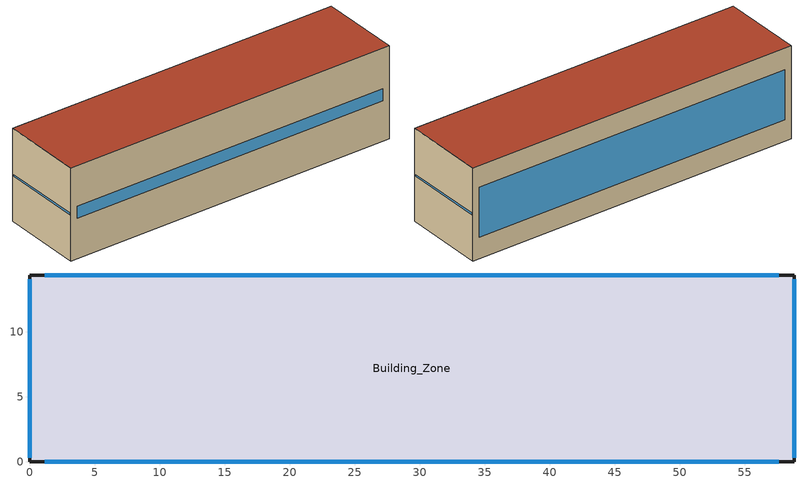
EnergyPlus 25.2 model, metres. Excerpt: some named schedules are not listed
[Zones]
Building_Zone
 floor ground (GROUND_FLOOR): 0,0 0,14.34 58.8,14.34 58.8,0 z0
 wall outside (EXT_WALL): 0,0 58.8,0 58.8,14.34 0,14.34 0,0 z0:16
 window (GLAZING): 1.18,0 57.62,0 z6.96:9.04; 58.8,0.29 58.8,14.05 / 0,14.05 0,0.29 z7.84:8.16; 57.62,14.34 1.18,14.34 z3.68:12.32
 roof outside (ROOF): 0,14.34 0,0 58.8,0 58.8,14.34 z16
[BUILDING]
Bridgewater_Full: North Axis=42; Terrain=City; Loads Convergence Tolerance Value=0.04; Temperature Convergence Tolerance Value=0.4; Solar Distribution=FullExterior; Maximum Number of Warmup Days=25; Minimum Number of Warmup Days=6
[MATERIAL:NOMASS] Roughness=MediumRough; Thermal Absorptance=0.9; Solar Absorptance=0.6; Visible Absorptance=0.6
Name | Thermal Resistance
EXT_WALL_MAT | 6.97286
ROOF_MAT | 6.52667
GROUND_FLOOR_MAT | 7.52231
[WINDOWMATERIAL:SIMPLEGLAZINGSYSTEM]
GLAZING_MAT: UFactor=1.4; Solar Heat Gain Coefficient=0.55; Visible Transmittance=0.7
[CONSTRUCTION]
EXT_WALL: EXT_WALL_MAT
ROOF: ROOF_MAT
GROUND_FLOOR: GROUND_FLOOR_MAT
GLAZING: GLAZING_MAT
[ZONE]
Building_Zone: Type=1; Multiplier=1; Ceiling Height=16; Volume=13491.1; Floor Area=4215.96; Part of Total Floor Area=Yes
[PEOPLE]
People: Zone or ZoneList or Space or SpaceList=Building_Zone; Number of People Schedule=OCC_SCHED; Number of People Calculation Method=People; Number of People=345; Fraction Radiant=0.3; Sensible Heat Fraction=0.5769; Activity Level Schedule=ACTIVITY_LEVEL; Carbon Dioxide Generation Rate=3.82e-08; Enable ASHRAE 55 Comfort Warnings=No; Mean Radiant Temperature Calculation Type=EnclosureAveraged; Clothing Insulation Calculation Method=ClothingInsulationSchedule; Cold Stress Temperature Threshold=15.56; Heat Stress Temperature Threshold=30
[LIGHTS]
Lights: Zone or ZoneList or Space or SpaceList=Building_Zone; Schedule=LIGHTS_SCHED; Design Level Calculation Method=LightingLevel; Lighting Level=8431.92; Return Air Fraction=0; Fraction Radiant=0.5; Fraction Visible=0.2; Fraction Replaceable=1; EndUse Subcategory=General; Return Air Fraction Calculated from Plenum Temperature=No; Return Air Fraction Function of Plenum Temperature Coefficient 1=0; Return Air Fraction Function of Plenum Temperature Coefficient 2=0
[ELECTRICEQUIPMENT] Zone or ZoneList or Space or SpaceList=Building_Zone; Design Level Calculation Method=EquipmentLevel; Fraction Latent=0; EndUse Subcategory=General
Name | Schedule | Design Level | Fraction Radiant | Fraction Lost
Equipment | ALWAYS_ON | 21248.4 | 0.3 | 0
ExternalLighting | AUX_SCHED | 6323.94 | 0 | 1
[ZONEINFILTRATION:DESIGNFLOWRATE]
Infiltration: Zone or ZoneList or Space or SpaceList=Building_Zone; Schedule=ALWAYS_ON; Design Flow Rate Calculation Method=AirChanges/Hour; Air Changes per Hour=0.0692482; Constant Term Coefficient=1; Temperature Term Coefficient=0; Velocity Term Coefficient=0; Velocity Squared Term Coefficient=0; Density Basis=Outdoor
[ZONEVENTILATION:DESIGNFLOWRATE]
Extract_Makeup: Zone or ZoneList or Space or SpaceList=Building_Zone; Schedule=ALWAYS_ON; Design Flow Rate Calculation Method=Flow/Zone; Design Flow Rate=2.418; Ventilation Type=Balanced; Fan Pressure Rise=0; Fan Total Efficiency=1; Constant Term Coefficient=1; Temperature Term Coefficient=0; Velocity Term Coefficient=0; Velocity Squared Term Coefficient=0; Minimum Indoor Temperature=-100; Maximum Indoor Temperature=100; Delta Temperature=-100; Minimum Outdoor Temperature=-100; Maximum Outdoor Temperature=100; Maximum Wind Speed=40; Density Basis=Outdoor
[DESIGNSPECIFICATION:OUTDOORAIR]
MVHR_OA: Outdoor Air Method=Flow/Zone; Outdoor Air Flow per Person=0; Outdoor Air Flow per Zone Floor Area=0; Outdoor Air Flow per Zone=1.425; Outdoor Air Flow Air Changes per Hour=0
[ZONECONTROL:THERMOSTAT]
Thermostat: Zone or ZoneList=Building_Zone; Control Type Schedule=DUAL_CONTROL_TYPE; Control 1=DualSP; Temperature Difference Between Cutout And Setpoint=0
[THERMOSTATSETPOINT:DUALSETPOINT]
DualSP: Heating Setpoint Temperature Schedule=HEATING_SETPOINT; Cooling Setpoint Temperature Schedule=COOLING_SETPOINT
[ZONEHVAC:IDEALLOADSAIRSYSTEM]
IdealLoads: Maximum Heating Supply Air Temperature=50; Minimum Cooling Supply Air Temperature=13; Maximum Heating Supply Air Humidity Ratio=0.0156; Minimum Cooling Supply Air Humidity Ratio=0.0077; Heating Limit=NoLimit; Cooling Limit=LimitFlowRate; Maximum Cooling Air Flow Rate=30; Dehumidification Control Type=None; Cooling Sensible Heat Ratio=0.7; Humidification Control Type=None; Design Specification Outdoor Air Object=MVHR_OA; Demand Controlled Ventilation Type=None; Outdoor Air Economizer Type=DifferentialDryBulb; Heat Recovery Type=Sensible; Sensible Heat Recovery Effectiveness=0.8; Latent Heat Recovery Effectiveness=0; Heating Fuel Type=DistrictHeatingWater; Cooling Fuel Type=DistrictCooling
[Zone equipment]
Building_Zone: IdealLoads
[Schedule:Compact]
ALWAYS_ON: Through: 12/31, For: AllDays, Until: 24:00, 1
OCC_SCHED: Through: 1/31, For: Weekdays, Until: 01:00, 0.63, Until: 02:00, 0.63, Until: 03:00, 0.63, Until: 04:00, 0.63, Until: 05:00, 0.63, Until: 06:00, 0.63, Until: 07:00, 0.49, Until: 08:00, 0.28, Until: 09:00, 0.21, Until: 10:00, 0.14, Until: 11:00, 0.14, Until: 12:00, 0.14, Until: 13:00, 0.14, Until: 14:00, 0.14, Until: 15:00, 0.14, Until: 16:00, 0.21, Until: 17:00, 0.28, Until: 18:00, 0.35, Until: 19:00, 0.42, Until: 20:00, 0.49, Until: 21:00, 0.56, Until: 22:00, 0.63, Until: 23:00, 0.63, Until: 24:00, 0.63, For: Saturday, Until: 01:00, 0.63, Until: 02:00, 0.63, Until: 03:00, 0.63, Until: 04:00, 0.63, Until: 05:00, 0.63, Until: 06:00, 0.63, Until: 07:00, 0.56, Until: 08:00, 0.35, Until: 09:00, 0.28, Until: 10:00, 0.21, Until: 11:00, 0.21, Until: 12:00, 0.21, Until: 13:00, 0.21, Until: 14:00, 0.21, Until: 15:00, 0.21, Until: 16:00, 0.28, Until: 17:00, 0.35, Until: 18:00, 0.42, Until: 19:00, 0.49, Until: 20:00, 0.56, Until: 21:00, 0.63, Until: 22:00, 0.63, Until: 23:00, 0.63, Until: 24:00, 0.63, For: Sunday Holidays AllOtherDays, Until: 01:00, 0.63, Until: 02:00, 0.63, Until: 03:00, 0.63, Until: 04:00, 0.63, Until: 05:00, 0.63, Until: 06:00, 0.63, Until: 07:00, 0.56, Until: 08:00, 0.42, Until: 09:00, 0.35, Until: 10:00, 0.28, Until: 11:00, 0.28, Until: 12:00, 0.28, Until: 13:00, 0.28, Until: 14:00, 0.28, Until: 15:00, 0.28, Until: 16:00, 0.35, Until: 17:00, 0.35, Until: 18:00, 0.42, Until: 19:00, 0.49, Until: 20:00, 0.56, Until: 21:00, 0.63, Until: 22:00, 0.63, Until: 23:00, 0.63, Until: 24:00, 0.63, Through: 2/28, For: Weekdays, Until: 01:00, 0.63, Until: 02:00, 0.63, Until: 03:00, 0.63, Until: 04:00, 0.63, Until: 05:00, 0.63, Until: 06:00, 0.63, Until: 07:00, 0.49, Until: 08:00, 0.28, Until: 09:00, 0.21, Until: 10:00, 0.14, Until: 11:00, 0.14, Until: 12:00, 0.14, Until: 13:00, 0.14, Until: 14:00, 0.14, Until: 15:00, 0.14, Until: 16:00, 0.21, Until: 17:00, 0.28, Until: 18:00, 0.35, Until: 19:00, 0.42, Until: 20:00, 0.49, Until: 21:00, 0.56, Until: 22:00, 0.63, Until: 23:00, 0.63, Until: 24:00, 0.63, For: Saturday, Until: 01:00, 0.63, Until: 02:00, 0.63, Until: 03:00, 0.63, Until: 04:00, 0.63, Until: 05:00, 0.63, Until: 06:00, 0.63, Until: 07:00, 0.56, Until: 08:00, 0.35, Until: 09:00, 0.28, Until: 10:00, 0.21, Until: 11:00, 0.21, Until: 12:00, 0.21, Until: 13:00, 0.21, Until: 14:00, 0.21, Until: 15:00, 0.21, Until: 16:00, 0.28, Until: 17:00, 0.35, Until: 18:00, 0.42, Until: 19:00, 0.49, Until: 20:00, 0.56, Until: 21:00, 0.63, Until: 22:00, 0.63, Until: 23:00, 0.63, Until: 24:00, 0.63, For: Sunday Holidays AllOtherDays, Until: 01:00, 0.63, Until: 02:00, 0.63, Until: 03:00, 0.63, Until: 04:00, 0.63, Until: 05:00, 0.63, Until: 06:00, 0.63, Until: 07:00, 0.56, Until: 08:00, 0.42, Until: 09:00, 0.35, Until: 10:00, 0.28, Until: 11:00, 0.28, Until: 12:00, 0.28, Until: 13:00, 0.28, Until: 14:00, 0.28, Until: 15:00, 0.28, Until: 16:00, 0.35, Until: 17:00, 0.35, Until: 18:00, 0.42, Until: 19:00, 0.49, Until: 20:00, 0.56, Until: 21:00, 0.63, Until: 22:00, 0.63, Until: 23:00, 0.63, Until: 24:00, 0.63, Through: 3/31, For: Weekdays, Until: 01:00, 0.72, Until: 02:00, 0.72, Until: 03:00, 0.72, Until: 04:00, 0.72, Until: 05:00, 0.72, Until: 06:00, 0.72, Until: 07:00, 0.56, Until: 08:00, 0.32, Until: 09:00, 0.24, Until: 10:00, 0.16, Until: 11:00, 0.16, Until: 12:00, 0.16, Until: 13:00, 0.16, Until: 14:00, 0.16, Until: 15:00, 0.16, Until: 16:00, 0.24, Until: 17:00, 0.32, Until: 18:00, 0.4, Until: 19:00, 0.48, Until: 20:00, 0.56, Until: 21:00, 0.64, Until: 22:00, 0.72, Until: 23:00, 0.72, Until: 24:00, 0.72, For: Saturday, Until: 01:00, 0.72, Until: 02:00, 0.72, Until: 03:00, 0.72, Until: 04:00, 0.72, Until: 05:00, 0.72, Until: 06:00, 0.72, Until: 07:00, 0.64, Until: 08:00, 0.4, Until: 09:00, 0.32, Until: 10:00, 0.24, Until: 11:00, 0.24, Until: 12:00, 0.24, Until: 13:00, 0.24, Until: 14:00, 0.24, Until: 15:00, 0.24, Until: 16:00, 0.32, Until: 17:00, 0.4, Until: 18:00, 0.48, Until: 19:00, 0.56, Until: 20:00, 0.64, Until: 21:00, 0.72, Until: 22:00, 0.72, Until: 23:00, 0.72, Until: 24:00, 0.72, For: Sunday Holidays AllOtherDays, Until: 01:00, 0.72, Until: 02:00, 0.72, Until: 03:00, 0.72, Until: 04:00, 0.72, Until: 05:00, 0.72, Until: 06:00, 0.72, Until: 07:00, 0.64, Until: 08:00, 0.48, Until: 09:00, 0.4, Until: 10:00, 0.32, Until: 11:00, 0.32, Until: 12:00, 0.32, Until: 13:00, 0.32, Until: 14:00, 0.32, Until: 15:00, 0.32, Until: 16:00, 0.4, Until: 17:00, 0.4, Until: 18:00, 0.48, Until: 19:00, 0.56, Until: 20:00, 0.64, Until: 21:00, 0.72, Until: 22:00, 0.72, Until: 23:00, 0.72, Until: 24:00, 0.72, Through: 4/30, For: Weekdays, Until: 01:00, 0.81, Until: 02:00, 0.81, Until: 03:00, 0.81, Until: 04:00, 0.81, Until: 05:00, 0.81, Until: 06:00, 0.81, Until: 07:00, 0.63, Until: 08:00, 0.36, Until: 09:00, 0.27, Until: 10:00, 0.18, Until: 11:00, 0.18, Until: 12:00, 0.18, Until: 13:00, 0.18, Until: 14:00, 0.18, Until: 15:00, 0.18, Until: 16:00, 0.27, Until: 17:00, 0.36, Until: 18:00, 0.45, Until: 19:00, 0.54, Until: 20:00, 0.63, Until: 21:00, 0.72, Until: 22:00, 0.81, Until: 23:00, 0.81, Until: 24:00, 0.81, For: Saturday, Until: 01:00, 0.81, Until: 02:00, 0.81, Until: 03:00, 0.81, Until: 04:00, 0.81, Until: 05:00, 0.81, Until: 06:00, 0.81, Until: 07:00, 0.72, Until: 08:00, 0.45, Until: 09:00, 0.36, Until: 10:00, 0.27, Until: 11:00, 0.27, Until: 12:00, 0.27, Until: 13:00, 0.27, Until: 14:00, 0.27, Until: 15:00, 0.27, Until: 16:00, 0.36, Until: 17:00, 0.45, Until: 18:00, 0.54, Until: 19:00, 0.63, Until: 20:00, 0.72, Until: 21:00, 0.81, Until: 22:00, 0.81, Until: 23:00, 0.81, Until: 24:00, 0.81, For: Sunday Holidays AllOtherDays, Until: 01:00, 0.81, Until: 02:00, 0.81, Until: 03:00, 0.81, Until: 04:00, 0.81, Until: 05:00, 0.81, Until: 06:00, 0.81, Until: 07:00, 0.72, Until: 08:00, 0.54, Until: 09:00, 0.45, Until: 10:00, 0.36, Until: 11:00, 0.36, Until: 12:00, 0.36, Until: 13:00, 0.36, Until: 14:00, 0.36, Until: 15:00, 0.36, Until: 16:00, 0.45, Until: 17:00, 0.45, Until: 18:00, 0.54, Until: 19:00, 0.63, Until: 20:00, 0.72, Until: 21:00, 0.81, Until: 22:00, 0.81, Until: 23:00, 0.81, Until: 24:00, 0.81, Through: 5/31, For: Weekdays, Until: 01:00, 0.9, Until: 02:00, 0.9, Until: 03:00, 0.9, Until: 04:00, 0.9, Until: 05:00, 0.9, Until: 06:00, 0.9, Until: 07:00, 0.7, Until: 08:00, 0.4, Until: 09:00, 0.3, Until: 10:00, 0.2, Until: 11:00, 0.2, Until: 12:00, 0.2, Until: 13:00, 0.2, Until: 14:00, 0.2, Until: 15:00, 0.2, Until: 16:00, 0.3, Until: 17:00, 0.4, Until: 18:00, 0.5, Until: 19:00, 0.6, Until: 20:00, 0.7, Until: 21:00, 0.8, Until: 22:00, 0.9, Until: 23:00, 0.9, Until: 24:00, 0.9, For: Saturday, Until: 01:00, 0.9, Until: 02:00, 0.9, Until: 03:00, 0.9, Until: 04:00, 0.9, Until: 05:00, 0.9, Until: 06:00, 0.9, Until: 07:00, 0.8, Until: 08:00, 0.5, Until: 09:00, 0.4, Until: 10:00, 0.3, Until: 11:00, 0.3, Until: 12:00, 0.3, Until: 13:00, 0.3, Until: 14:00, 0.3, Until: 15:00, 0.3, Until: 16:00, 0.4, Until: 17:00, 0.5, Until: 18:00, 0.6, Until: 19:00, 0.7, Until: 20:00, 0.8, Until: 21:00, 0.9, Until: 22:00, 0.9, Until: 23:00, 0.9, Until: 24:00, 0.9, For: Sunday Holidays AllOtherDays, Until: 01:00, 0.9, Until: 02:00, 0.9, Until: 03:00, 0.9, Until: 04:00, 0.9, Until: 05:00, 0.9, Until: 06:00, 0.9, Until: 07:00, 0.8, Until: 08:00, 0.6, Until: 09:00, 0.5, Until: 10:00, 0.4, Until: 11:00, 0.4, Until: 12:00, 0.4, Until: 13:00, 0.4, Until: 14:00, 0.4, Until: 15:00, 0.4, Until: 16:00, 0.5, Until: 17:00, 0.5, Until: 18:00, 0.6, Until: 19:00, 0.7, Until: 20:00, 0.8, Until: 21:00, 0.9, Until: 22:00, 0.9, Until: 23:00, 0.9, Until: 24:00, 0.9, Through: 6/30, For: Weekdays, Until: 01:00, 0.9, Until: 02:00, 0.9, Until: 03:00, 0.9, Until: 04:00, 0.9, Until: 05:00, 0.9, Until: 06:00, 0.9, Until: 07:00, 0.7, Until: 08:00, 0.4, Until: 09:00, 0.3, Until: 10:00, 0.2, Until: 11:00, 0.2, Until: 12:00, 0.2, Until: 13:00, 0.2, Until: 14:00, 0.2, Until: 15:00, 0.2, Until: 16:00, 0.3, Until: 17:00, 0.4, Until: 18:00, 0.5, Until: 19:00, 0.6, Until: 20:00, 0.7, Until: 21:00, 0.8, Until: 22:00, 0.9, Until: 23:00, 0.9, Until: 24:00, 0.9, For: Saturday, Until: 01:00, 0.9, Until: 02:00, 0.9, Until: 03:00, 0.9, Until: 04:00, 0.9, Until: 05:00, 0.9, Until: 06:00, 0.9, Until: 07:00, 0.8, Until: 08:00, 0.5, Until: 09:00, 0.4, Until: 10:00, 0.3, Until: 11:00, 0.3, Until: 12:00, 0.3, Until: 13:00, 0.3, Until: 14:00, 0.3, Until: 15:00, 0.3, Until: 16:00, 0.4, Until: 17:00, 0.5, Until: 18:00, 0.6, Until: 19:00, 0.7, Until: 20:00, 0.8, Until: 21:00, 0.9, Until: 22:00, 0.9, Until: 23:00, 0.9, Until: 24:00, 0.9, For: Sunday Holidays AllOtherDays, Until: 01:00, 0.9, Until: 02:00, 0.9, Until: 03:00, 0.9, Until: 04:00, 0.9, Until: 05:00, 0.9, Until: 06:00, 0.9, Until: 07:00, 0.8, Until: 08:00, 0.6, Until: 09:00, 0.5, Until: 10:00, 0.4, Until: 11:00, 0.4, Until: 12:00, 0.4, Until: 13:00, 0.4, Until: 14:00, 0.4, Until: 15:00, 0.4, Until: 16:00, 0.5, Until: 17:00, 0.5, Until: 18:00, 0.6, Until: 19:00, 0.7, Until: 20:00, 0.8, Until: 21:00, 0.9, Until: 22:00, 0.9, Until: 23:00, 0.9, Until: 24:00, 0.9, Through: 7/31, For: Weekdays, Until: 01:00, 0.9, Until: 02:00, 0.9, Until: 03:00, 0.9, Until: 04:00, 0.9, Until: 05:00, 0.9, Until: 06:00, 0.9, Until: 07:00, 0.7, Until: 08:00, 0.4, Until: 09:00, 0.3, Until: 10:00, 0.2, Until: 11:00, 0.2, Until: 12:00, 0.2, Until: 13:00, 0.2, Until: 14:00, 0.2, Until: 15:00, 0.2, Until: 16:00, 0.3, Until: 17:00, 0.4, Until: 18:00, 0.5, Until: 19:00, 0.6, Until: 20:00, 0.7, Until: 21:00, 0.8, Until: 22:00, 0.9, Until: 23:00, 0.9, Until: 24:00, 0.9, For: Saturday, Until: 01:00, 0.9, Until: 02:00, 0.9, Until: 03:00, 0.9, Until: 04:00, 0.9, Until: 05:00, 0.9, Until: 06:00, 0.9, Until: 07:00, 0.8, Until: 08:00, 0.5, Until: 09:00, 0.4, Until: 10:00, 0.3, Until: 11:00, 0.3, Until: 12:00, 0.3, Until: 13:00, 0.3, Until: 14:00, 0.3, Until: 15:00, 0.3, Until: 16:00, 0.4, Until: 17:00, 0.5, Until: 18:00, 0.6, Until: 19:00, 0.7, Until: 20:00, 0.8, Until: 21:00, 0.9, Until: 22:00, 0.9, Until: 23:00, 0.9, Until: 24:00, 0.9, For: Sunday Holidays AllOtherDays, Until: 01:00, 0.9, Until: 02:00, 0.9, Until: 03:00, 0.9, Until: 04:00, 0.9, Until: 05:00, 0.9, Until: 06:00, 0.9, Until: 07:00, 0.8, Until: 08:00, 0.6, Until: 09:00, 0.5, Until: 10:00, 0.4, Until: 11:00, 0.4, Until: 12:00, 0.4, Until: 13:00, 0.4, Until: 14:00, 0.4, Until: 15:00, 0.4, Until: 16:00, 0.5, Until: 17:00, 0.5, Until: 18:00, 0.6, Until: 19:00, 0.7, Until: 20:00, 0.8, Until: 21:00, 0.9, Until: 22:00, 0.9, Until: 23:00, 0.9, Until: 24:00, 0.9, Through: 8/31, For: Weekdays, Until: 01:00, 0.9, Until: 02:00, 0.9, Until: 03:00, 0.9, Until: 04:00, 0.9, Until: 05:00, 0.9, Until: 06:00, 0.9, Until: 07:00, 0.7, Until: 08:00, 0.4, Until: 09:00, 0.3, Until: 10:00, 0.2, Until: 11:00, 0.2, Until: 12:00, 0.2, Until: 13:00, 0.2, Until: 14:00, 0.2, Until: 15:00, 0.2, Until: 16:00, 0.3, Until: 17:00, 0.4, Until: 18:00, 0.5, Until: 19:00, 0.6, Until: 20:00, 0.7, Until: 21:00, 0.8, Until: 22:00, 0.9, Until: 23:00, 0.9, Until: 24:00, 0.9, For: Saturday, Until: 01:00, 0.9, Until: 02:00, 0.9, Until: 03:00, 0.9, Until: 04:00, 0.9, Until: 05:00, 0.9, Until: 06:00, 0.9, Until: 07:00, 0.8, Until: 08:00, 0.5, Until: 09:00, 0.4, Until: 10:00, 0.3, Until: 11:00, 0.3, Until: 12:00, 0.3, Until: 13:00, 0.3, Until: 14:00, 0.3, Until: 15:00, 0.3, Until: 16:00, 0.4, Until: 17:00, 0.5, Until: 18:00, 0.6, Until: 19:00, 0.7, Until: 20:00, 0.8, Until: 21:00, 0.9, Until: 22:00, 0.9, Until: 23:00, 0.9, Until: 24:00, 0.9, For: Sunday Holidays AllOtherDays, Until: 01:00, 0.9, Until: 02:00, 0.9, Until: 03:00, 0.9, Until: 04:00, 0.9, Until: 05:00, 0.9, Until: 06:00, 0.9, Until: 07:00, 0.8, Until: 08:00, 0.6, Until: 09:00, 0.5, Until: 10:00, 0.4, Until: 11:00, 0.4, Until: 12:00, 0.4, Until: 13:00, 0.4, Until: 14:00, 0.4, Until: 15:00, 0.4, Until: 16:00, 0.5, Until: 17:00, 0.5, Until: 18:00, 0.6, Until: 19:00, 0.7, Until: 20:00, 0.8, Until: 21:00, 0.9, Until: 22:00, 0.9, Until: 23:00, 0.9, Until: 24:00, 0.9, Through: 9/30, For: Weekdays, Until: 01:00, 0.9, Until: 02:00, 0.9, Until: 03:00, 0.9, Until: 04:00, 0.9, Until: 05:00, 0.9, Until: 06:00, 0.9, Until: 07:00, 0.7, Until: 08:00, 0.4, Until: 09:00, 0.3, Until: 10:00, 0.2, Until: 11:00, 0.2, Until: 12:00, 0.2, Until: 13:00, 0.2, Until: 14:00, 0.2, Until: 15:00, 0.2, Until: 16:00, 0.3, Until: 17:00, 0.4, Until: 18:00, 0.5, Until: 19:00, 0.6, Until: 20:00, 0.7, Until: 21:00, 0.8, Until: 22:00, 0.9, Until: 23:00, 0.9, Until: 24:00, 0.9, For: Saturday, Until: 01:00, 0.9, Until: 02:00, 0.9, Until: 03:00, 0.9, Until: 04:00, 0.9, Until: 05:00, 0.9, Until: 06:00, 0.9, Until: 07:00, 0.8, Until: 08:00, 0.5, Until: 09:00, 0.4, Until: 10:00, 0.3, Until: 11:00, 0.3, Until: 12:00, 0.3, Until: 13:00, 0.3, Until: 14:00, 0.3, Until: 15:00, 0.3, Until: 16:00, 0.4, Until: 17:00, 0.5, Until: 18:00, 0.6, Until: 19:00, 0.7, Until: 20:00, 0.8, Until: 21:00, 0.9, Until: 22:00, 0.9, Until: 23:00, 0.9, Until: 24:00, 0.9, For: Sunday Holidays AllOtherDays, Until: 01:00, 0.9, Until: 02:00, 0.9, Until: 03:00, 0.9, Until: 04:00, 0.9, Until: 05:00, 0.9, Until: 06:00, 0.9, Until: 07:00, 0.8, Until: 08:00, 0.6, Until: 09:00, 0.5, Until: 10:00, 0.4, Until: 11:00, 0.4, Until: 12:00, 0.4, Until: 13:00, 0.4, Until: 14:00, 0.4, Until: 15:00, 0.4, Until: 16:00, 0.5, Until: 17:00, 0.5, Until: 18:00, 0.6, Until: 19:00, 0.7, Until: 20:00, 0.8, Until: 21:00, 0.9, Until: 22:00, 0.9, Until: 23:00, 0.9, Until: 24:00, 0.9, Through: 10/31, For: Weekdays, Until: 01:00, 0.81, Until: 02:00, 0.81, Until: 03:00, 0.81, Until: 04:00, 0.81, Until: 05:00, 0.81, Until: 06:00, 0.81, Until: 07:00, 0.63, Until: 08:00, 0.36, Until: 09:00, 0.27, Until: 10:00, 0.18, Until: 11:00, 0.18, Until: 12:00, 0.18, Until: 13:00, 0.18, Until: 14:00, 0.18, Until: 15:00, 0.18, Until: 16:00, 0.27, Until: 17:00, 0.36, Until: 18:00, 0.45, Until: 19:00, 0.54, Until: 20:00, 0.63, Until: 21:00, 0.72, Until: 22:00, 0.81, Until: 23:00, 0.81, Until: 24:00, 0.81, For: Saturday, Until: 01:00, 0.81, Until: 02:00, 0.81, Until: 03:00, 0.81, Until: 04:00, 0.81, Until: 05:00, 0.81, Until: 06:00, 0.81, Until: 07:00, 0.72, Until: 08:00, 0.45, Until: 09:00, 0.36, Until: 10:00, 0.27, Until: 11:00, 0.27, Until: 12:00, 0.27, Until: 13:00, 0.27, Until: 14:00, 0.27, Until: 15:00, 0.27, Until: 16:00, 0.36, Until: 17:00, 0.45, Until: 18:00, 0.54, Until: 19:00, 0.63, Until: 20:00, 0.72, Until: 21:00, 0.81, Until: 22:00, 0.81, Until: 23:00, 0.81, Until: 24:00, 0.81, For: Sunday Holidays AllOtherDays, Until: 01:00, 0.81, Until: 02:00, 0.81, Until: 03:00, 0.81, Until: 04:00, 0.81, Until: 05:00, 0.81, Until: 06:00, 0.81, Until: 07:00, 0.72, Until: 08:00, 0.54, Until: 09:00, 0.45, Until: 10:00, 0.36, Until: 11:00, 0.36, Until: 12:00, 0.36, Until: 13:00, 0.36, Until: 14:00, 0.36, Until: 15:00, 0.36, Until: 16:00, 0.45, Until: 17:00, 0.45, Until: 18:00, 0.54, Until: 19:00, 0.63, Until: 20:00, 0.72, Until: 21:00, 0.81, Until: 22:00, 0.81, Until: 23:00, 0.81, Until: 24:00, 0.81, Through: 11/30, For: Weekdays, Until: 01:00, 0.72, Until: 02:00, 0.72, Until: 03:00, 0.72, Until: 04:00, 0.72, Until: 05:00, 0.72, Until: 06:00, 0.72, Until: 07:00, 0.56, Until: 08:00, 0.32, Until: 09:00, 0.24, Until: 10:00, 0.16, Until: 11:00, 0.16, Until: 12:00, 0.16, Until: 13:00, 0.16, Until: 14:00, 0.16, Until: 15:00, 0.16, Until: 16:00, 0.24, Until: 17:00, 0.32, Until: 18:00, 0.4, Until: 19:00, 0.48, Until: 20:00, 0.56, Until: 21:00, 0.64, Until: 22:00, 0.72, Until: 23:00, 0.72, Until: 24:00, 0.72, For: Saturday, Until: 01:00, 0.72, Until: 02:00, 0.72, Until: 03:00, 0.72, Until: 04:00, 0.72, Until: 05:00, 0.72, Until: 06:00, 0.72, Until: 07:00, 0.64, Until: 08:00, 0.4, Until: 09:00, 0.32, Until: 10:00, 0.24, Until: 11:00, 0.24, Until: 12:00, 0.24, Until: 13:00, 0.24, Until: 14:00, 0.24, Until: 15:00, 0.24, Until: 16:00, 0.32, Until: 17:00, 0.4, Until: 18:00, 0.48, Until: 19:00, 0.56, Until: 20:00, 0.64, Until: 21:00, 0.72, Until: 22:00, 0.72, Until: 23:00, 0.72, Until: 24:00, 0.72, For: Sunday Holidays AllOtherDays, Until: 01:00, 0.72, Until: 02:00, 0.72, Until: 03:00, 0.72, Until: 04:00, 0.72, Until: 05:00, 0.72, Until: 06:00, 0.72, Until: 07:00, 0.64, Until: 08:00, 0.48, Until: 09:00, 0.4, Until: 10:00, 0.32, Until: 11:00, 0.32, Until: 12:00, 0.32, Until: 13:00, 0.32, Until: 14:00, 0.32, Until: 15:00, 0.32, Until: 16:00, 0.4, Until: 17:00, 0.4, Until: 18:00, 0.48, Until: 19:00, 0.56, Until: 20:00, 0.64, Until: 21:00, 0.72, Until: 22:00, 0.72, Until: 23:00, 0.72, Until: 24:00, 0.72, Through: 12/31, For: Weekdays, Until: 01:00, 0.63, Until: 02:00, 0.63, Until: 03:00, 0.63, Until: 04:00, 0.63, Until: 05:00, 0.63, Until: 06:00, 0.63, Until: 07:00, 0.49, Until: 08:00, 0.28, Until: 09:00, 0.21, Until: 10:00, 0.14, Until: 11:00, 0.14, Until: 12:00, 0.14, Until: 13:00, 0.14, Until: 14:00, 0.14, Until: 15:00, 0.14, Until: 16:00, 0.21, Until: 17:00, 0.28, Until: 18:00, 0.35, Until: 19:00, 0.42, Until: 20:00, 0.49, Until: 21:00, 0.56, Until: 22:00, 0.63, Until: 23:00, 0.63, Until: 24:00, 0.63, For: Saturday, Until: 01:00, 0.63, Until: 02:00, 0.63, Until: 03:00, 0.63, Until: 04:00, 0.63, Until: 05:00, 0.63, Until: 06:00, 0.63, Until: 07:00, 0.56, Until: 08:00, 0.35, Until: 09:00, 0.28, Until: 10:00, 0.21, Until: 11:00, 0.21, Until: 12:00, 0.21, Until: 13:00, 0.21, Until: 14:00, 0.21, Until: 15:00, 0.21, Until: 16:00, 0.28, Until: 17:00, 0.35, Until: 18:00, 0.42, Until: 19:00, 0.49, Until: 20:00, 0.56, Until: 21:00, 0.63, Until: 22:00, 0.63, Until: 23:00, 0.63, Until: 24:00, 0.63, For: Sunday Holidays AllOtherDays, Until: 01:00, 0.63, Until: 02:00, 0.63, Until: 03:00, 0.63, Until: 04:00, 0.63, Until: 05:00, 0.63, Until: 06:00, 0.63, Until: 07:00, 0.56, Until: 08:00, 0.42, Until: 09:00, 0.35, Until: 10:00, 0.28, Until: 11:00, 0.28, Until: 12:00, 0.28, Until: 13:00, 0.28, Until: 14:00, 0.28, Until: 15:00, 0.28, Until: 16:00, 0.35, Until: 17:00, 0.35, Until: 18:00, 0.42, Until: 19:00, 0.49, Until: 20:00, 0.56, Until: 21:00, 0.63, Until: 22:00, 0.63, Until: 23:00, 0.63, Until: 24:00, 0.63
LIGHTS_SCHED: Through: 1/31, For: Weekdays, Until: 01:00, 0.3, Until: 02:00, 0.31, Until: 03:00, 0.31, Until: 04:00, 0.3, Until: 05:00, 0.3, Until: 06:00, 0.31, Until: 07:00, 0.62, Until: 08:00, 0.98, Until: 09:00, 1, Until: 10:00, 1, Until: 11:00, 1, Until: 12:00, 0.65, Until: 13:00, 1, Until: 14:00, 0.64, Until: 15:00, 0.58, Until: 16:00, 0.6, Until: 17:00, 1, Until: 18:00, 1, Until: 19:00, 1, Until: 20:00, 1, Until: 21:00, 0.74, Until: 22:00, 0.53, Until: 23:00, 0.32, Until: 24:00, 0.35, For: Saturday, Until: 01:00, 0.3, Until: 02:00, 0.31, Until: 03:00, 0.31, Until: 04:00, 0.3, Until: 05:00, 0.3, Until: 06:00, 0.31, Until: 07:00, 0.62, Until: 08:00, 0.98, Until: 09:00, 1, Until: 10:00, 1, Until: 11:00, 1, Until: 12:00, 0.65, Until: 13:00, 1, Until: 14:00, 0.64, Until: 15:00, 0.58, Until: 16:00, 0.6, Until: 17:00, 1, Until: 18:00, 1, Until: 19:00, 1, Until: 20:00, 1, Until: 21:00, 0.74, Until: 22:00, 0.53, Until: 23:00, 0.32, Until: 24:00, 0.35, For: Sunday Holidays AllOtherDays, Until: 01:00, 0.3, Until: 02:00, 0.31, Until: 03:00, 0.31, Until: 04:00, 0.3, Until: 05:00, 0.3, Until: 06:00, 0.31, Until: 07:00, 0.62, Until: 08:00, 0.98, Until: 09:00, 1, Until: 10:00, 1, Until: 11:00, 1, Until: 12:00, 0.65, Until: 13:00, 1, Until: 14:00, 0.64, Until: 15:00, 0.58, Until: 16:00, 0.6, Until: 17:00, 1, Until: 18:00, 1, Until: 19:00, 1, Until: 20:00, 1, Until: 21:00, 0.74, Until: 22:00, 0.53, Until: 23:00, 0.32, Until: 24:00, 0.35, Through: 2/28, For: Weekdays, Until: 01:00, 0.3, Until: 02:00, 0.31, Until: 03:00, 0.31, Until: 04:00, 0.3, Until: 05:00, 0.3, Until: 06:00, 0.31, Until: 07:00, 0.62, Until: 08:00, 0.98, Until: 09:00, 1, Until: 10:00, 1, Until: 11:00, 1, Until: 12:00, 0.65, Until: 13:00, 1, Until: 14:00, 0.64, Until: 15:00, 0.58, Until: 16:00, 0.6, Until: 17:00, 1, Until: 18:00, 1, Until: 19:00, 1, Until: 20:00, 1, Until: 21:00, 0.74, Until: 22:00, 0.53, Until: 23:00, 0.32, Until: 24:00, 0.35, For: Saturday, Until: 01:00, 0.3, Until: 02:00, 0.31, Until: 03:00, 0.31, Until: 04:00, 0.3, Until: 05:00, 0.3, Until: 06:00, 0.31, Until: 07:00, 0.62, Until: 08:00, 0.98, Until: 09:00, 1, Until: 10:00, 1, Until: 11:00, 1, Until: 12:00, 0.65, Until: 13:00, 1, Until: 14:00, 0.64, Until: 15:00, 0.58, Until: 16:00, 0.6, Until: 17:00, 1, Until: 18:00, 1, Until: 19:00, 1, Until: 20:00, 1, Until: 21:00, 0.74, Until: 22:00, 0.53, Until: 23:00, 0.32, Until: 24:00, 0.35, For: Sunday Holidays AllOtherDays, Until: 01:00, 0.3, Until: 02:00, 0.31, Until: 03:00, 0.31, Until: 04:00, 0.3, Until: 05:00, 0.3, Until: 06:00, 0.31, Until: 07:00, 0.62, Until: 08:00, 0.98, Until: 09:00, 1, Until: 10:00, 1, Until: 11:00, 1, Until: 12:00, 0.65, Until: 13:00, 1, Until: 14:00, 0.64, Until: 15:00, 0.58, Until: 16:00, 0.6, Until: 17:00, 1, Until: 18:00, 1, Until: 19:00, 1, Until: 20:00, 1, Until: 21:00, 0.74, Until: 22:00, 0.53, Until: 23:00, 0.32, Until: 24:00, 0.35, Through: 3/31, For: Weekdays, Until: 01:00, 0.27, Until: 02:00, 0.279, Until: 03:00, 0.279, Until: 04:00, 0.27, Until: 05:00, 0.27, Until: 06:00, 0.279, Until: 07:00, 0.558, Until: 08:00, 0.882, Until: 09:00, 0.9, Until: 10:00, 0.9, Until: 11:00, 0.9, Until: 12:00, 0.585, Until: 13:00, 0.9, Until: 14:00, 0.576, Until: 15:00, 0.522, Until: 16:00, 0.54, Until: 17:00, 0.9, Until: 18:00, 0.9, Until: 19:00, 0.9, Until: 20:00, 0.9, Until: 21:00, 0.666, Until: 22:00, 0.477, Until: 23:00, 0.288, Until: 24:00, 0.315, For: Saturday, Until: 01:00, 0.27, Until: 02:00, 0.279, Until: 03:00, 0.279, Until: 04:00, 0.27, Until: 05:00, 0.27, Until: 06:00, 0.279, Until: 07:00, 0.558, Until: 08:00, 0.882, Until: 09:00, 0.9, Until: 10:00, 0.9, Until: 11:00, 0.9, Until: 12:00, 0.585, Until: 13:00, 0.9, Until: 14:00, 0.576, Until: 15:00, 0.522, Until: 16:00, 0.54, Until: 17:00, 0.9, Until: 18:00, 0.9, Until: 19:00, 0.9, Until: 20:00, 0.9, Until: 21:00, 0.666, Until: 22:00, 0.477, Until: 23:00, 0.288, Until: 24:00, 0.315, For: Sunday Holidays AllOtherDays, Until: 01:00, 0.27, Until: 02:00, 0.279, Until: 03:00, 0.279, Until: 04:00, 0.27, Until: 05:00, 0.27, Until: 06:00, 0.279, Until: 07:00, 0.558, Until: 08:00, 0.882, Until: 09:00, 0.9, Until: 10:00, 0.9, Until: 11:00, 0.9, Until: 12:00, 0.585, Until: 13:00, 0.9, Until: 14:00, 0.576, Until: 15:00, 0.522, Until: 16:00, 0.54, Until: 17:00, 0.9, Until: 18:00, 0.9, Until: 19:00, 0.9, Until: 20:00, 0.9, Until: 21:00, 0.666, Until: 22:00, 0.477, Until: 23:00, 0.288, Until: 24:00, 0.315, Through: 4/30, For: Weekdays, Until: 01:00, 0.24, Until: 02:00, 0.248, Until: 03:00, 0.248, Until: 04:00, 0.24, Until: 05:00, 0.24, Until: 06:00, 0.248, Until: 07:00, 0.496, Until: 08:00, 0.784, Until: 09:00, 0.8, Until: 10:00, 0.8, Until: 11:00, 0.8, Until: 12:00, 0.52, Until: 13:00, 0.8, Until: 14:00, 0.512, Until: 15:00, 0.464, Until: 16:00, 0.48, Until: 17:00, 0.8, Until: 18:00, 0.8, Until: 19:00, 0.8, Until: 20:00, 0.8, Until: 21:00, 0.592, Until: 22:00, 0.424, Until: 23:00, 0.256, Until: 24:00, 0.28, For: Saturday, Until: 01:00, 0.24, Until: 02:00, 0.248, Until: 03:00, 0.248, Until: 04:00, 0.24, Until: 05:00, 0.24, Until: 06:00, 0.248, Until: 07:00, 0.496, Until: 08:00, 0.784, Until: 09:00, 0.8, Until: 10:00, 0.8, Until: 11:00, 0.8, Until: 12:00, 0.52, Until: 13:00, 0.8, Until: 14:00, 0.512, Until: 15:00, 0.464, Until: 16:00, 0.48, Until: 17:00, 0.8, Until: 18:00, 0.8, Until: 19:00, 0.8, Until: 20:00, 0.8, Until: 21:00, 0.592, Until: 22:00, 0.424, Until: 23:00, 0.256, Until: 24:00, 0.28, For: Sunday Holidays AllOtherDays, Until: 01:00, 0.24, Until: 02:00, 0.248, Until: 03:00, 0.248, Until: 04:00, 0.24, Until: 05:00, 0.24, Until: 06:00, 0.248, Until: 07:00, 0.496, Until: 08:00, 0.784, Until: 09:00, 0.8, Until: 10:00, 0.8, Until: 11:00, 0.8, Until: 12:00, 0.52, Until: 13:00, 0.8, Until: 14:00, 0.512, Until: 15:00, 0.464, Until: 16:00, 0.48, Until: 17:00, 0.8, Until: 18:00, 0.8, Until: 19:00, 0.8, Until: 20:00, 0.8, Until: 21:00, 0.592, Until: 22:00, 0.424, Until: 23:00, 0.256, Until: 24:00, 0.28, Through: 5/31, For: Weekdays, Until: 01:00, 0.24, Until: 02:00, 0.248, Until: 03:00, 0.248, Until: 04:00, 0.24, Until: 05:00, 0.24, Until: 06:00, 0.248, Until: 07:00, 0.496, Until: 08:00, 0.784, Until: 09:00, 0.8, Until: 10:00, 0.8, Until: 11:00, 0.8, Until: 12:00, 0.52, Until: 13:00, 0.8, Until: 14:00, 0.512, Until: 15:00, 0.464, Until: 16:00, 0.48, Until: 17:00, 0.8, Until: 18:00, 0.8, Until: 19:00, 0.8, Until: 20:00, 0.8, Until: 21:00, 0.592, Until: 22:00, 0.424, Until: 23:00, 0.256, Until: 24:00, 0.28, For: Saturday, Until: 01:00, 0.24, Until: 02:00, 0.248, Until: 03:00, 0.248, Until: 04:00, 0.24, Until: 05:00, 0.24, Until: 06:00, 0.248, Until: 07:00, 0.496, Until: 08:00, 0.784, Until: 09:00, 0.8, Until: 10:00, 0.8, Until: 11:00, 0.8, Until: 12:00, 0.52, Until: 13:00, 0.8, Until: 14:00, 0.512, Until: 15:00, 0.464, Until: 16:00, 0.48, Until: 17:00, 0.8, Until: 18:00, 0.8, Until: 19:00, 0.8, Until: 20:00, 0.8, Until: 21:00, 0.592, Until: 22:00, 0.424, Until: 23:00, 0.256, Until: 24:00, 0.28, For: Sunday Holidays AllOtherDays, Until: 01:00, 0.24, Until: 02:00, 0.248, Until: 03:00, 0.248, Until: 04:00, 0.24, Until: 05:00, 0.24, Until: 06:00, 0.248, Until: 07:00, 0.496, Until: 08:00, 0.784, Until: 09:00, 0.8, Until: 10:00, 0.8, Until: 11:00, 0.8, Until: 12:00, 0.52, Until: 13:00, 0.8, Until: 14:00, 0.512, Until: 15:00, 0.464, Until: 16:00, 0.48, Until: 17:00, 0.8, Until: 18:00, 0.8, Until: 19:00, 0.8, Until: 20:00, 0.8, Until: 21:00, 0.592, Until: 22:00, 0.424, Until: 23:00, 0.256, Until: 24:00, 0.28, Through: 6/30, For: Weekdays, Until: 01:00, 0.255, Until: 02:00, 0.2635, Until: 03:00, 0.2635, Until: 04:00, 0.255, Until: 05:00, 0.255, Until: 06:00, 0.2635, Until: 07:00, 0.527, Until: 08:00, 0.833, Until: 09:00, 0.85, Until: 10:00, 0.85, Until: 11:00, 0.85, Until: 12:00, 0.5525, Until: 13:00, 0.85, Until: 14:00, 0.544, Until: 15:00, 0.493, Until: 16:00, 0.51, Until: 17:00, 0.85, Until: 18:00, 0.85, Until: 19:00, 0.85, Until: 20:00, 0.85, Until: 21:00, 0.629, Until: 22:00, 0.4505, Until: 23:00, 0.272, Until: 24:00, 0.2975, For: Saturday, Until: 01:00, 0.255, Until: 02:00, 0.2635, Until: 03:00, 0.2635, Until: 04:00, 0.255, Until: 05:00, 0.255, Until: 06:00, 0.2635, Until: 07:00, 0.527, Until: 08:00, 0.833, Until: 09:00, 0.85, Until: 10:00, 0.85, Until: 11:00, 0.85, Until: 12:00, 0.5525, Until: 13:00, 0.85, Until: 14:00, 0.544, Until: 15:00, 0.493, Until: 16:00, 0.51, Until: 17:00, 0.85, Until: 18:00, 0.85, Until: 19:00, 0.85, Until: 20:00, 0.85, Until: 21:00, 0.629, Until: 22:00, 0.4505, Until: 23:00, 0.272, Until: 24:00, 0.2975, For: Sunday Holidays AllOtherDays, Until: 01:00, 0.255, Until: 02:00, 0.2635, Until: 03:00, 0.2635, Until: 04:00, 0.255, Until: 05:00, 0.255, Until: 06:00, 0.2635, Until: 07:00, 0.527, Until: 08:00, 0.833, Until: 09:00, 0.85, Until: 10:00, 0.85, Until: 11:00, 0.85, Until: 12:00, 0.5525, Until: 13:00, 0.85, Until: 14:00, 0.544, Until: 15:00, 0.493, Until: 16:00, 0.51, Until: 17:00, 0.85, Until: 18:00, 0.85, Until: 19:00, 0.85, Until: 20:00, 0.85, Until: 21:00, 0.629, Until: 22:00, 0.4505, Until: 23:00, 0.272, Until: 24:00, 0.2975, Through: 7/31, For: Weekdays, Until: 01:00, 0.27, Until: 02:00, 0.279, Until: 03:00, 0.279, Until: 04:00, 0.27, Until: 05:00, 0.27, Until: 06:00, 0.279, Until: 07:00, 0.558, Until: 08:00, 0.882, Until: 09:00, 0.9, Until: 10:00, 0.9, Until: 11:00, 0.9, Until: 12:00, 0.585, Until: 13:00, 0.9, Until: 14:00, 0.576, Until: 15:00, 0.522, Until: 16:00, 0.54, Until: 17:00, 0.9, Until: 18:00, 0.9, Until: 19:00, 0.9, Until: 20:00, 0.9, Until: 21:00, 0.666, Until: 22:00, 0.477, Until: 23:00, 0.288, Until: 24:00, 0.315, For: Saturday, Until: 01:00, 0.27, Until: 02:00, 0.279, Until: 03:00, 0.279, Until: 04:00, 0.27, Until: 05:00, 0.27, Until: 06:00, 0.279, Until: 07:00, 0.558, Until: 08:00, 0.882, Until: 09:00, 0.9, Until: 10:00, 0.9, Until: 11:00, 0.9, Until: 12:00, 0.585, Until: 13:00, 0.9, Until: 14:00, 0.576, Until: 15:00, 0.522, Until: 16:00, 0.54, Until: 17:00, 0.9, Until: 18:00, 0.9, Until: 19:00, 0.9, Until: 20:00, 0.9, Until: 21:00, 0.666, Until: 22:00, 0.477, Until: 23:00, 0.288, Until: 24:00, 0.315, For: Sunday Holidays AllOtherDays, Until: 01:00, 0.27, Until: 02:00, 0.279, Until: 03:00, 0.279, Until: 04:00, 0.27, Until: 05:00, 0.27, Until: 06:00, 0.279, Until: 07:00, 0.558, Until: 08:00, 0.882, Until: 09:00, 0.9, Until: 10:00, 0.9, Until: 11:00, 0.9, Until: 12:00, 0.585, Until: 13:00, 0.9, Until: 14:00, 0.576, Until: 15:00, 0.522, Until: 16:00, 0.54, Until: 17:00, 0.9, Until: 18:00, 0.9, Until: 19:00, 0.9, Until: 20:00, 0.9, Until: 21:00, 0.666, Until: 22:00, 0.477, Until: 23:00, 0.288, Until: 24:00, 0.315, Through: 8/31, For: Weekdays, Until: 01:00, 0.27, Until: 02:00, 0.279, Until: 03:00, 0.279, Until: 04:00, 0.27, Until: 05:00, 0.27, Until: 06:00, 0.279, Until: 07:00, 0.558, Until: 08:00, 0.882, Until: 09:00, 0.9, Until: 10:00, 0.9, Until: 11:00, 0.9, Until: 12:00, 0.585, Until: 13:00, 0.9, Until: 14:00, 0.576, Until: 15:00, 0.522, Until: 16:00, 0.54, Until: 17:00, 0.9, Until: 18:00, 0.9, Until: 19:00, 0.9, Until: 20:00, 0.9, Until: 21:00, 0.666, Until: 22:00, 0.477, Until: 23:00, 0.288, Until: 24:00, 0.315, For: Saturday, Until: 01:00, 0.27, Until: 02:00, 0.279, Until: 03:00, 0.279, Until: 04:00, 0.27, Until: 05:00, 0.27, Until: 06:00, 0.279, Until: 07:00, 0.558, Until: 08:00, 0.882, Until: 09:00, 0.9, Until: 10:00, 0.9, Until: 11:00, 0.9, Until: 12:00, 0.585, Until: 13:00, 0.9, Until: 14:00, 0.576, Until: 15:00, 0.522, Until: 16:00, 0.54, Until: 17:00, 0.9, Until: 18:00, 0.9, Until: 19:00, 0.9, Until: 20:00, 0.9, Until: 21:00, 0.666, Until: 22:00, 0.477, Until: 23:00, 0.288, Until: 24:00, 0.315, For: Sunday Holidays AllOtherDays, Until: 01:00, 0.27, Until: 02:00, 0.279, Until: 03:00, 0.279, Until: 04:00, 0.27, Until: 05:00, 0.27, Until: 06:00, 0.279, Until: 07:00, 0.558, Until: 08:00, 0.882, Until: 09:00, 0.9, Until: 10:00, 0.9, Until: 11:00, 0.9, Until: 12:00, 0.585, Until: 13:00, 0.9, Until: 14:00, 0.576, Until: 15:00, 0.522, Until: 16:00, 0.54, Until: 17:00, 0.9, Until: 18:00, 0.9, Until: 19:00, 0.9, Until: 20:00, 0.9, Until: 21:00, 0.666, Until: 22:00, 0.477, Until: 23:00, 0.288, Until: 24:00, 0.315, Through: 9/30, For: Weekdays, Until: 01:00, 0.27, Until: 02:00, 0.279, Until: 03:00, 0.279, Until: 04:00, 0.27, Until: 05:00, 0.27, Until: 06:00, 0.279, Until: 07:00, 0.558, Until: 08:00, 0.882, Until: 09:00, 0.9, Until: 10:00, 0.9, Until: 11:00, 0.9, Until: 12:00, 0.585, Until: 13:00, 0.9, Until: 14:00, 0.576, Until: 15:00, 0.522, Until: 16:00, 0.54, Until: 17:00, 0.9, Until: 18:00, 0.9, Until: 19:00, 0.9, Until: 20:00, 0.9, Until: 21:00, 0.666, Until: 22:00, 0.477, Until: 23:00, 0.288, Until: 24:00, 0.315, For: Saturday, Until: 01:00, 0.27, Until: 02:00, 0.279, Until: 03:00, 0.279, Until: 04:00, 0.27, Until: 05:00, 0.27, Until: 06:00, 0.279, Until: 07:00, 0.558, Until: 08:00, 0.882, Until: 09:00, 0.9, Until: 10:00, 0.9, Until: 11:00, 0.9, Until: 12:00, 0.585, Until: 13:00, 0.9, Until: 14:00, 0.576, Until: 15:00, 0.522, Until: 16:00, 0.54, Until: 17:00, 0.9, Until: 18:00, 0.9, Until: 19:00, 0.9, Until: 20:00, 0.9, Until: 21:00, 0.666, Until: 22:00, 0.477, Until: 23:00, 0.288, Until: 24:00, 0.315, For: Sunday Holidays AllOtherDays, Until: 01:00, 0.27, Until: 02:00, 0.279, Until: 03:00, 0.279, Until: 04:00, 0.27, Until: 05:00, 0.27, Until: 06:00, 0.279, Until: 07:00, 0.558, Until: 08:00, 0.882, Until: 09:00, 0.9, Until: 10:00, 0.9, Until: 11:00, 0.9, Until: 12:00, 0.585, Until: 13:00, 0.9, Until: 14:00, 0.576, Until: 15:00, 0.522, Until: 16:00, 0.54, Until: 17:00, 0.9, Until: 18:00, 0.9, Until: 19:00, 0.9, Until: 20:00, 0.9, Until: 21:00, 0.666, Until: 22:00, 0.477, Until: 23:00, 0.288, Until: 24:00, 0.315, Through: 10/31, For: Weekdays, Until: 01:00, 0.27, Until: 02:00, 0.279, Until: 03:00, 0.279, Until: 04:00, 0.27, Until: 05:00, 0.27, Until: 06:00, 0.279, Until: 07:00, 0.558, Until: 08:00, 0.882, Until: 09:00, 0.9, Until: 10:00, 0.9, Until: 11:00, 0.9, Until: 12:00, 0.585, Until: 13:00, 0.9, Until: 14:00, 0.576, Until: 15:00, 0.522, Until: 16:00, 0.54, Until: 17:00, 0.9, Until: 18:00, 0.9, Until: 19:00, 0.9, Until: 20:00, 0.9, Until: 21:00, 0.666, Until: 22:00, 0.477, Until: 23:00, 0.288, Until: 24:00, 0.315, For: Saturday, Until: 01:00, 0.27, Until: 02:00, 0.279, Until: 03:00, 0.279, Until: 04:00, 0.27, Until: 05:00, 0.27, Until: 06:00, 0.279, Until: 07:00, 0.558, Until: 08:00, 0.882, Until: 09:00, 0.9, Until: 10:00, 0.9, Until: 11:00, 0.9, Until: 12:00, 0.585, Until: 13:00, 0.9, Until: 14:00, 0.576, Until: 15:00, 0.522, Until: 16:00, 0.54, Until: 17:00, 0.9, Until: 18:00, 0.9, Until: 19:00, 0.9, Until: 20:00, 0.9, Until: 21:00, 0.666, Until: 22:00, 0.477, Until: 23:00, 0.288, Until: 24:00, 0.315, For: Sunday Holidays AllOtherDays, Until: 01:00, 0.27, Until: 02:00, 0.279, Until: 03:00, 0.279, Until: 04:00, 0.27, Until: 05:00, 0.27, Until: 06:00, 0.279, Until: 07:00, 0.558, Until: 08:00, 0.882, Until: 09:00, 0.9, Until: 10:00, 0.9, Until: 11:00, 0.9, Until: 12:00, 0.585, Until: 13:00, 0.9, Until: 14:00, 0.576, Until: 15:00, 0.522, Until: 16:00, 0.54, Until: 17:00, 0.9, Until: 18:00, 0.9, Until: 19:00, 0.9, Until: 20:00, 0.9, Until: 21:00, 0.666, Until: 22:00, 0.477, Until: 23:00, 0.288, Until: 24:00, 0.315, Through: 11/30, For: Weekdays, Until: 01:00, 0.3, Until: 02:00, 0.31, Until: 03:00, 0.31, Until: 04:00, 0.3, Until: 05:00, 0.3, Until: 06:00, 0.31, Until: 07:00, 0.62, Until: 08:00, 0.98, Until: 09:00, 1, Until: 10:00, 1, Until: 11:00, 1, Until: 12:00, 0.65, Until: 13:00, 1, Until: 14:00, 0.64, Until: 15:00, 0.58, Until: 16:00, 0.6, Until: 17:00, 1, Until: 18:00, 1, Until: 19:00, 1, Until: 20:00, 1, Until: 21:00, 0.74, Until: 22:00, 0.53, Until: 23:00, 0.32, Until: 24:00, 0.35, For: Saturday, Until: 01:00, 0.3, Until: 02:00, 0.31, Until: 03:00, 0.31, Until: 04:00, 0.3, Until: 05:00, 0.3, Until: 06:00, 0.31, Until: 07:00, 0.62, Until: 08:00, 0.98, Until: 09:00, 1, Until: 10:00, 1, Until: 11:00, 1, Until: 12:00, 0.65, Until: 13:00, 1, Until: 14:00, 0.64, Until: 15:00, 0.58, Until: 16:00, 0.6, Until: 17:00, 1, Until: 18:00, 1, Until: 19:00, 1, Until: 20:00, 1, Until: 21:00, 0.74, Until: 22:00, 0.53, Until: 23:00, 0.32, Until: 24:00, 0.35, For: Sunday Holidays AllOtherDays, Until: 01:00, 0.3, Until: 02:00, 0.31, Until: 03:00, 0.31, Until: 04:00, 0.3, Until: 05:00, 0.3, Until: 06:00, 0.31, Until: 07:00, 0.62, Until: 08:00, 0.98, Until: 09:00, 1, Until: 10:00, 1, Until: 11:00, 1, Until: 12:00, 0.65, Until: 13:00, 1, Until: 14:00, 0.64, Until: 15:00, 0.58, Until: 16:00, 0.6, Until: 17:00, 1, Until: 18:00, 1, Until: 19:00, 1, Until: 20:00, 1, Until: 21:00, 0.74, Until: 22:00, 0.53, Until: 23:00, 0.32, Until: 24:00, 0.35, Through: 12/31, For: Weekdays, Until: 01:00, 0.3, Until: 02:00, 0.31, Until: 03:00, 0.31, Until: 04:00, 0.3, Until: 05:00, 0.3, Until: 06:00, 0.31, Until: 07:00, 0.62, Until: 08:00, 0.98, Until: 09:00, 1, Until: 10:00, 1, Until: 11:00, 1, Until: 12:00, 0.65, Until: 13:00, 1, Until: 14:00, 0.64, Until: 15:00, 0.58, Until: 16:00, 0.6, Until: 17:00, 1, Until: 18:00, 1, Until: 19:00, 1, Until: 20:00, 1, Until: 21:00, 0.74, Until: 22:00, 0.53, Until: 23:00, 0.32, Until: 24:00, 0.35, For: Saturday, Until: 01:00, 0.3, Until: 02:00, 0.31, Until: 03:00, 0.31, Until: 04:00, 0.3, Until: 05:00, 0.3, Until: 06:00, 0.31, Until: 07:00, 0.62, Until: 08:00, 0.98, Until: 09:00, 1, Until: 10:00, 1, Until: 11:00, 1, Until: 12:00, 0.65, Until: 13:00, 1, Until: 14:00, 0.64, Until: 15:00, 0.58, Until: 16:00, 0.6, Until: 17:00, 1, Until: 18:00, 1, Until: 19:00, 1, Until: 20:00, 1, Until: 21:00, 0.74, Until: 22:00, 0.53, Until: 23:00, 0.32, Until: 24:00, 0.35, For: Sunday Holidays AllOtherDays, Until: 01:00, 0.3, Until: 02:00, 0.31, Until: 03:00, 0.31, Until: 04:00, 0.3, Until: 05:00, 0.3, Until: 06:00, 0.31, Until: 07:00, 0.62, Until: 08:00, 0.98, Until: 09:00, 1, Until: 10:00, 1, Until: 11:00, 1, Until: 12:00, 0.65, Until: 13:00, 1, Until: 14:00, 0.64, Until: 15:00, 0.58, Until: 16:00, 0.6, Until: 17:00, 1, Until: 18:00, 1, Until: 19:00, 1, Until: 20:00, 1, Until: 21:00, 0.74, Until: 22:00, 0.53, Until: 23:00, 0.32, Until: 24:00, 0.35
ACTIVITY_LEVEL: Through: 12/31, For: AllDays, Until: 24:00, 130
HEATING_SETPOINT: Through: 12/31, For: AllDays, Until: 24:00, 21
COOLING_SETPOINT: Through: 12/31, For: AllDays, Until: 24:00, 24
DUAL_CONTROL_TYPE: Through: 12/31, For: AllDays, Until: 24:00, 4
